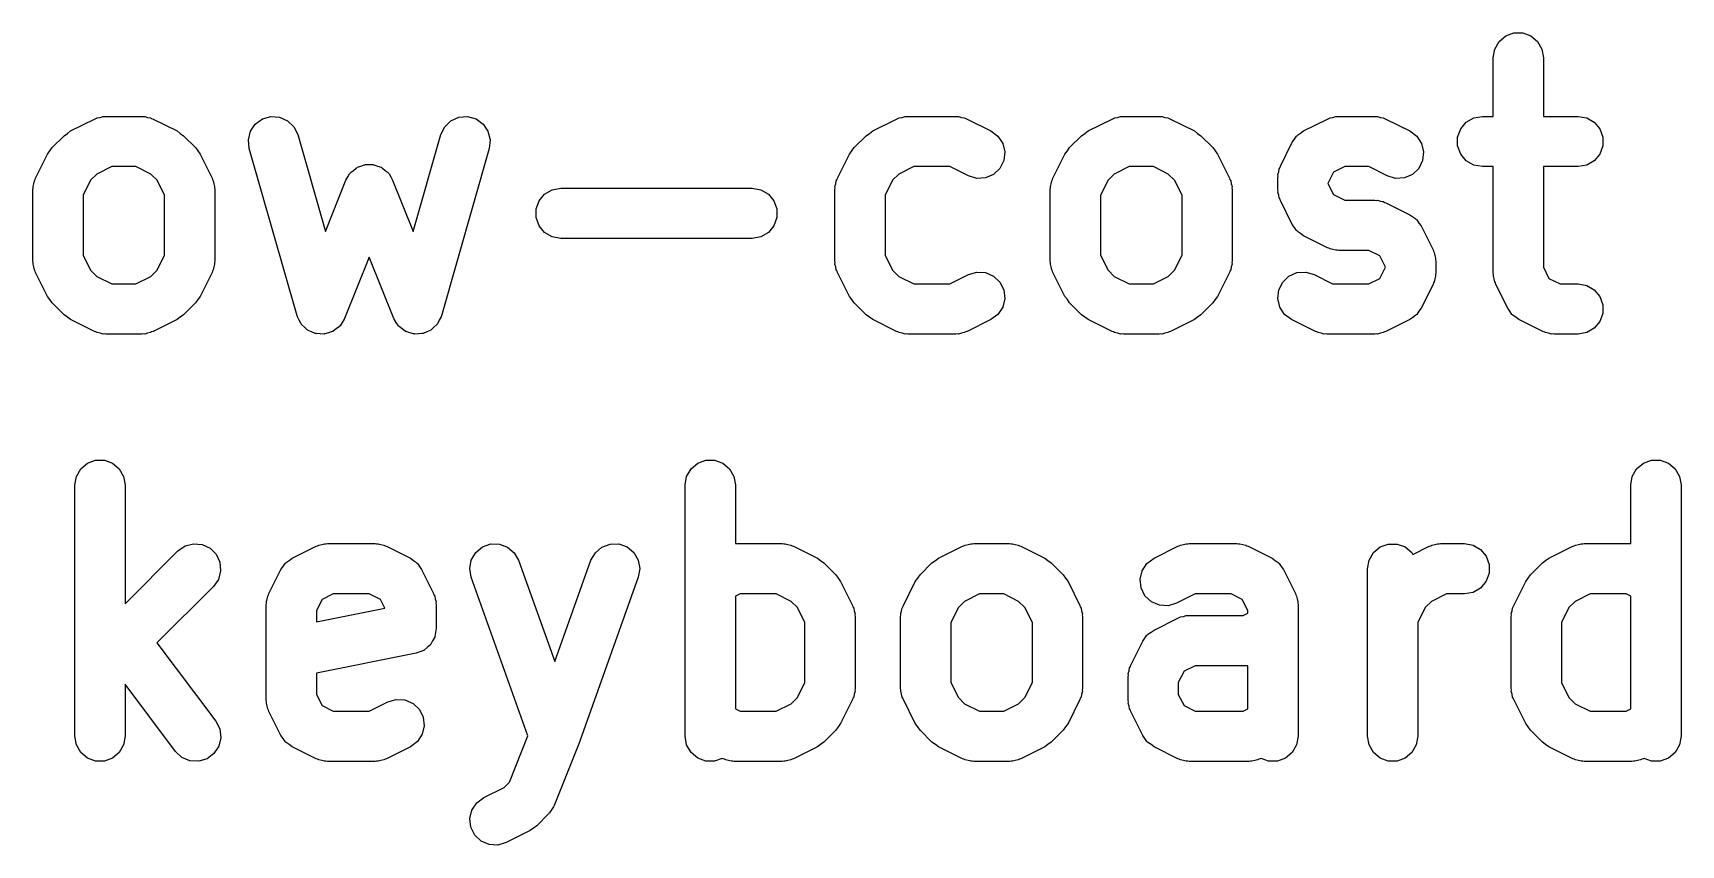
# Model space of a CAD drawing. Extents: x 35 to 250, y -99 to -35.
# Drawn here: x 194.82 to 204.65, y -69.66 to -64.81 of the extents above; entities that cross this region are included whole.
import ezdxf

# ---------------------------------------------------------------- set-up
doc = ezdxf.new("R2010")
doc.units = 0
doc.header["$MEASUREMENT"] = 0
doc.layers.add('BLACK', color=7, linetype='CONTINUOUS')

msp = doc.modelspace()

# ---------------------------------------------------------------- linework, layer by layer
at = {"layer": 'Black'}
for p, q in [((203.608, -64.8297), (203.657, -64.8118)), ((203.657, -64.8118), (203.709, -64.8118)), ((203.709, -64.8118), (203.758, -64.8297)), ((203.533, -64.9596), (203.542, -64.9083)), ((203.542, -64.9083), (203.568, -64.8632)), ((203.568, -64.8632), (203.608, -64.8297)), ((203.758, -64.8297), (203.798, -64.8632)), ((203.798, -64.8632), (203.824, -64.9083)), ((203.824, -64.9083), (203.833, -64.9596)), ((203.533, -65.3096), (203.533, -64.9596)), ((203.833, -64.9596), (203.833, -65.3096)), ((195.025, -65.4111), (195.044, -65.3968)), ((195.044, -65.3968), (195.187, -65.3254)), ((195.187, -65.3254), (195.195, -65.3229)), ((195.195, -65.3229), (195.203, -65.3186)), ((195.203, -65.3186), (195.22, -65.3156)), ((195.22, -65.3156), (195.237, -65.3106)), ((195.237, -65.3106), (195.246, -65.3111)), ((195.246, -65.3111), (195.254, -65.3096)), ((195.254, -65.3096), (195.469, -65.3096)), ((195.469, -65.3096), (195.477, -65.3111)), ((195.477, -65.3111), (195.486, -65.3106)), ((195.486, -65.3106), (195.503, -65.3156)), ((195.503, -65.3156), (195.52, -65.3186)), ((195.52, -65.3186), (195.527, -65.3229)), ((195.527, -65.3229), (195.536, -65.3254)), ((195.536, -65.3254), (195.679, -65.3968)), ((195.679, -65.3968), (195.698, -65.4111)), ((196.105, -65.449), (196.117, -65.3984)), ((196.117, -65.3984), (196.146, -65.3553)), ((196.146, -65.3553), (196.189, -65.3247)), ((196.189, -65.3247), (196.239, -65.3104)), ((196.239, -65.3104), (196.291, -65.3141)), ((196.291, -65.3141), (196.338, -65.3353)), ((196.338, -65.3353), (196.376, -65.3715)), ((196.376, -65.3715), (196.399, -65.4184)), ((197.253, -65.4184), (197.276, -65.3715)), ((197.276, -65.3715), (197.313, -65.3353)), ((197.313, -65.3353), (197.361, -65.3141)), ((197.361, -65.3141), (197.413, -65.3104)), ((197.413, -65.3104), (197.463, -65.3247)), ((197.463, -65.3247), (197.505, -65.3553)), ((197.505, -65.3553), (197.534, -65.3984)), ((197.534, -65.3984), (197.547, -65.449)), ((199.811, -65.4111), (199.83, -65.3968)), ((199.83, -65.3968), (199.973, -65.3254)), ((199.973, -65.3254), (199.981, -65.3229)), ((199.981, -65.3229), (199.989, -65.3186)), ((199.989, -65.3186), (200.006, -65.3156)), ((200.006, -65.3156), (200.023, -65.3106)), ((200.023, -65.3106), (200.031, -65.3111)), ((200.031, -65.3111), (200.04, -65.3096)), ((200.04, -65.3096), (200.326, -65.3096)), ((200.326, -65.3096), (200.334, -65.3111)), ((200.334, -65.3111), (200.343, -65.3106)), ((200.343, -65.3106), (200.36, -65.3156)), ((200.36, -65.3156), (200.377, -65.3186)), ((200.377, -65.3186), (200.385, -65.3229)), ((200.385, -65.3229), (200.393, -65.3254)), ((200.393, -65.3254), (200.536, -65.3968)), ((200.536, -65.3968), (200.577, -65.4279)), ((201.096, -65.4111), (201.116, -65.3968)), ((201.116, -65.3968), (201.259, -65.3254)), ((201.259, -65.3254), (201.267, -65.3229)), ((201.267, -65.3229), (201.274, -65.3186)), ((201.274, -65.3186), (201.292, -65.3156)), ((201.292, -65.3156), (201.309, -65.3106)), ((201.309, -65.3106), (201.317, -65.3111)), ((201.317, -65.3111), (201.326, -65.3096)), ((201.326, -65.3096), (201.54, -65.3096)), ((201.54, -65.3096), (201.549, -65.3111)), ((201.549, -65.3111), (201.557, -65.3106)), ((201.557, -65.3106), (201.574, -65.3156)), ((201.574, -65.3156), (201.591, -65.3186)), ((201.591, -65.3186), (201.599, -65.3229)), ((201.599, -65.3229), (201.607, -65.3254)), ((201.607, -65.3254), (201.75, -65.3968)), ((201.75, -65.3968), (201.769, -65.4111)), ((202.384, -65.41), (202.401, -65.3968)), ((202.401, -65.3968), (202.544, -65.3254)), ((202.544, -65.3254), (202.553, -65.3229)), ((202.553, -65.3229), (202.56, -65.3186)), ((202.56, -65.3186), (202.577, -65.3156)), ((202.577, -65.3156), (202.594, -65.3106)), ((202.594, -65.3106), (202.603, -65.3111)), ((202.603, -65.3111), (202.611, -65.3096)), ((202.611, -65.3096), (202.826, -65.3096)), ((202.826, -65.3096), (202.834, -65.3111)), ((202.834, -65.3111), (202.843, -65.3106)), ((202.843, -65.3106), (202.86, -65.3156)), ((202.86, -65.3156), (202.877, -65.3186)), ((202.877, -65.3186), (202.885, -65.3229)), ((202.885, -65.3229), (202.893, -65.3254)), ((202.893, -65.3254), (203.036, -65.3968)), ((203.036, -65.3968), (203.077, -65.4279)), ((203.321, -65.4335), (203.339, -65.3846)), ((203.339, -65.3846), (203.372, -65.3447)), ((203.372, -65.3447), (203.417, -65.3186)), ((203.417, -65.3186), (203.469, -65.3096)), ((203.469, -65.3096), (203.533, -65.3096)), ((203.833, -65.3096), (204.04, -65.3096)), ((204.04, -65.3096), (204.091, -65.3186)), ((204.091, -65.3186), (204.136, -65.3447)), ((204.136, -65.3447), (204.17, -65.3846)), ((204.17, -65.3846), (204.188, -65.4335)), ((194.92, -65.5161), (194.934, -65.4964)), ((194.934, -65.4964), (195.005, -65.4249)), ((195.005, -65.4249), (195.025, -65.4111)), ((195.698, -65.4111), (195.717, -65.4249)), ((195.717, -65.4249), (195.789, -65.4964)), ((195.789, -65.4964), (195.803, -65.516)), ((196.11, -65.5008), (196.105, -65.449)), ((196.396, -66.5008), (196.11, -65.5008)), ((196.399, -65.4184), (196.564, -65.9965)), ((197.088, -65.9965), (197.253, -65.4184)), ((197.541, -65.5008), (197.256, -66.5008)), ((197.547, -65.449), (197.541, -65.5008)), ((199.706, -65.5161), (199.72, -65.4964)), ((199.72, -65.4964), (199.791, -65.4249)), ((199.791, -65.4249), (199.811, -65.4111)), ((200.577, -65.4279), (200.606, -65.4713)), ((200.606, -65.4713), (200.618, -65.522)), ((200.992, -65.5161), (201.005, -65.4964)), ((201.005, -65.4964), (201.077, -65.4249)), ((201.077, -65.4249), (201.096, -65.4111)), ((201.769, -65.4111), (201.789, -65.4249)), ((201.789, -65.4249), (201.86, -65.4964)), ((201.86, -65.4964), (201.874, -65.516)), ((202.263, -65.6068), (202.334, -65.4639)), ((202.334, -65.4639), (202.348, -65.4462)), ((202.348, -65.4462), (202.36, -65.4279)), ((202.36, -65.4279), (202.363, -65.4254)), ((202.363, -65.4254), (202.365, -65.4221)), ((202.365, -65.4221), (202.384, -65.41)), ((203.077, -65.4279), (203.106, -65.4713)), ((203.106, -65.4713), (203.118, -65.522)), ((203.321, -65.4856), (203.321, -65.4335)), ((203.339, -65.5346), (203.321, -65.4856)), ((204.188, -65.4856), (204.17, -65.5346)), ((204.188, -65.4335), (204.188, -65.4856)), ((194.834, -65.6782), (194.906, -65.5353)), ((194.906, -65.5353), (194.92, -65.5161)), ((195.803, -65.516), (195.817, -65.5353)), ((195.817, -65.5353), (195.888, -65.6782)), ((196.775, -65.6064), (196.795, -65.5985)), ((196.795, -65.5985), (196.8, -65.5983)), ((196.8, -65.5983), (196.804, -65.5968)), ((196.804, -65.5968), (196.826, -65.5975)), ((196.826, -65.5975), (196.847, -65.5968)), ((196.847, -65.5968), (196.852, -65.5983)), ((196.852, -65.5983), (196.856, -65.5985)), ((196.856, -65.5985), (196.876, -65.6064)), ((199.62, -65.6782), (199.692, -65.5353)), ((199.692, -65.5353), (199.706, -65.5161)), ((200.612, -65.5738), (200.589, -65.6204)), ((200.618, -65.522), (200.612, -65.5738)), ((200.906, -65.6782), (200.977, -65.5353)), ((200.977, -65.5353), (200.992, -65.5161)), ((201.874, -65.516), (201.888, -65.5353)), ((201.888, -65.5353), (201.96, -65.6782)), ((203.112, -65.5738), (203.089, -65.6204)), ((203.118, -65.522), (203.112, -65.5738)), ((203.372, -65.5745), (203.339, -65.5346)), ((203.417, -65.6005), (203.372, -65.5745)), ((204.136, -65.5745), (204.091, -65.6005)), ((204.17, -65.5346), (204.136, -65.5745)), ((194.825, -65.7113), (194.828, -65.694)), ((194.828, -65.694), (194.832, -65.6865)), ((194.832, -65.6865), (194.834, -65.6782)), ((195.163, -65.6913), (195.119, -65.7807)), ((195.2, -65.6543), (195.163, -65.6913)), ((195.29, -65.6096), (195.2, -65.6543)), ((195.433, -65.6096), (195.29, -65.6096)), ((195.523, -65.6543), (195.433, -65.6096)), ((195.56, -65.6913), (195.523, -65.6543)), ((195.604, -65.7807), (195.56, -65.6913)), ((195.888, -65.6782), (195.891, -65.6865)), ((195.891, -65.6865), (195.895, -65.694)), ((195.895, -65.694), (195.898, -65.7113)), ((196.564, -65.9965), (196.686, -65.6896)), ((196.686, -65.6896), (196.698, -65.6714)), ((196.698, -65.6714), (196.708, -65.6525)), ((196.708, -65.6525), (196.711, -65.6494)), ((196.711, -65.6494), (196.714, -65.6453)), ((196.714, -65.6453), (196.731, -65.6321)), ((196.731, -65.6321), (196.747, -65.6178)), ((196.747, -65.6178), (196.751, -65.616)), ((196.751, -65.616), (196.755, -65.6131)), ((196.755, -65.6131), (196.775, -65.6064)), ((196.876, -65.6064), (196.897, -65.6131)), ((196.897, -65.6131), (196.9, -65.616)), ((196.9, -65.616), (196.905, -65.6178)), ((196.905, -65.6178), (196.921, -65.6321)), ((196.921, -65.6321), (196.938, -65.6453)), ((196.938, -65.6453), (196.94, -65.6494)), ((196.94, -65.6494), (196.944, -65.6525)), ((196.944, -65.6525), (196.954, -65.6714)), ((196.954, -65.6714), (196.965, -65.6896)), ((196.965, -65.6896), (197.088, -65.9965)), ((199.61, -65.7113), (199.613, -65.694)), ((199.613, -65.694), (199.618, -65.6865)), ((199.618, -65.6865), (199.62, -65.6782)), ((199.949, -65.6913), (199.904, -65.7807)), ((199.986, -65.6543), (199.949, -65.6913)), ((200.075, -65.6096), (199.986, -65.6543)), ((200.29, -65.6096), (200.075, -65.6096)), ((200.401, -65.6652), (200.29, -65.6096)), ((200.451, -65.68), (200.401, -65.6652)), ((200.503, -65.6769), (200.451, -65.68)), ((200.551, -65.6562), (200.503, -65.6769)), ((200.589, -65.6204), (200.551, -65.6562)), ((200.896, -65.7113), (200.899, -65.694)), ((200.899, -65.694), (200.903, -65.6865)), ((200.903, -65.6865), (200.906, -65.6782)), ((201.235, -65.6913), (201.19, -65.7807)), ((201.272, -65.6543), (201.235, -65.6913)), ((201.361, -65.6096), (201.272, -65.6543)), ((201.505, -65.6096), (201.361, -65.6096)), ((201.594, -65.6543), (201.505, -65.6096)), ((201.631, -65.6913), (201.594, -65.6543)), ((201.676, -65.7807), (201.631, -65.6913)), ((201.96, -65.6782), (201.962, -65.6865)), ((201.962, -65.6865), (201.967, -65.694)), ((201.967, -65.694), (201.97, -65.7113)), ((202.247, -65.6739), (202.249, -65.6653)), ((202.247, -65.7453), (202.247, -65.6739)), ((202.248, -65.6567), (202.253, -65.6399)), ((202.249, -65.6653), (202.248, -65.6567)), ((202.253, -65.6399), (202.256, -65.6226)), ((202.256, -65.6226), (202.261, -65.6151)), ((202.261, -65.6151), (202.263, -65.6068)), ((202.58, -65.6428), (202.547, -65.7093)), ((202.647, -65.6096), (202.58, -65.6428)), ((202.79, -65.6096), (202.647, -65.6096)), ((202.901, -65.6652), (202.79, -65.6096)), ((202.951, -65.68), (202.901, -65.6652)), ((203.003, -65.6769), (202.951, -65.68)), ((203.051, -65.6562), (203.003, -65.6769)), ((203.089, -65.6204), (203.051, -65.6562)), ((203.469, -65.6096), (203.417, -65.6005)), ((203.533, -65.6096), (203.469, -65.6096)), ((203.533, -66.2453), (203.533, -65.6096)), ((204.04, -65.6096), (203.833, -65.6096)), ((203.833, -65.6096), (203.833, -66.2099)), ((204.091, -65.6005), (204.04, -65.6096)), ((194.819, -65.7453), (194.82, -65.7368)), ((194.819, -66.1739), (194.819, -65.7453)), ((194.82, -65.7281), (194.825, -65.7113)), ((194.82, -65.7368), (194.82, -65.7281)), ((195.119, -65.7807), (195.119, -66.1384)), ((195.604, -66.1384), (195.604, -65.7807)), ((195.898, -65.7113), (195.903, -65.7281)), ((195.903, -65.7281), (195.903, -65.7368)), ((195.903, -65.7368), (195.904, -65.7453)), ((195.904, -65.7453), (195.904, -66.1739)), ((197.839, -65.8131), (197.872, -65.7732)), ((197.872, -65.7732), (197.917, -65.7472)), ((197.917, -65.7472), (197.969, -65.7381)), ((197.969, -65.7381), (199.111, -65.7381)), ((199.111, -65.7381), (199.163, -65.7472)), ((199.163, -65.7472), (199.208, -65.7732)), ((199.208, -65.7732), (199.241, -65.8131)), ((199.604, -65.7453), (199.606, -65.7368)), ((199.604, -66.1739), (199.604, -65.7453)), ((199.605, -65.7281), (199.61, -65.7113)), ((199.606, -65.7368), (199.605, -65.7281)), ((199.904, -65.7807), (199.904, -66.1384)), ((200.89, -65.7453), (200.892, -65.7368)), ((200.89, -66.1739), (200.89, -65.7453)), ((200.891, -65.7281), (200.896, -65.7113)), ((200.892, -65.7368), (200.891, -65.7281)), ((201.19, -65.7807), (201.19, -66.1384)), ((201.676, -66.1384), (201.676, -65.7807)), ((201.97, -65.7113), (201.975, -65.7281)), ((201.975, -65.7281), (201.974, -65.7368)), ((201.974, -65.7368), (201.976, -65.7453)), ((201.976, -65.7453), (201.976, -66.1739)), ((202.249, -65.7538), (202.247, -65.7453)), ((202.248, -65.7624), (202.249, -65.7538)), ((202.253, -65.7793), (202.248, -65.7624)), ((202.256, -65.7966), (202.253, -65.7793)), ((202.547, -65.7093), (202.547, -65.7099)), ((202.547, -65.7099), (202.58, -65.7763)), ((202.58, -65.7763), (202.647, -65.8096)), ((197.821, -65.8621), (197.839, -65.8131)), ((197.821, -65.9142), (197.821, -65.8621)), ((199.241, -65.8131), (199.259, -65.8621)), ((199.259, -65.8621), (199.259, -65.9142)), ((202.261, -65.8041), (202.256, -65.7966)), ((202.263, -65.8124), (202.261, -65.8041)), ((202.334, -65.9552), (202.263, -65.8124)), ((202.647, -65.8096), (202.826, -65.8096)), ((202.826, -65.8096), (202.834, -65.8111)), ((202.834, -65.8111), (202.843, -65.8106)), ((202.843, -65.8106), (202.86, -65.8156)), ((202.86, -65.8156), (202.877, -65.8186)), ((202.877, -65.8186), (202.885, -65.8229)), ((202.885, -65.8229), (202.893, -65.8254)), ((202.893, -65.8254), (203.036, -65.8968)), ((197.839, -65.9631), (197.821, -65.9142)), ((197.872, -66.0031), (197.839, -65.9631)), ((199.241, -65.9631), (199.208, -66.0031)), ((199.259, -65.9142), (199.241, -65.9631)), ((202.348, -65.9729), (202.334, -65.9552)), ((202.36, -65.9913), (202.348, -65.9729)), ((202.363, -65.9937), (202.36, -65.9913)), ((203.036, -65.8968), (203.053, -65.9099)), ((203.053, -65.9099), (203.072, -65.9221)), ((203.072, -65.9221), (203.074, -65.9254)), ((203.074, -65.9254), (203.077, -65.9279)), ((203.077, -65.9279), (203.09, -65.9462)), ((203.09, -65.9462), (203.103, -65.9639)), ((203.103, -65.9639), (203.174, -66.1068)), ((197.917, -66.0291), (197.872, -66.0031)), ((197.969, -66.0381), (197.917, -66.0291)), ((199.111, -66.0381), (197.969, -66.0381)), ((199.163, -66.0291), (199.111, -66.0381)), ((199.208, -66.0031), (199.163, -66.0291)), ((202.365, -65.9971), (202.363, -65.9937)), ((202.384, -66.0092), (202.365, -65.9971)), ((202.401, -66.0223), (202.384, -66.0092)), ((202.544, -66.0937), (202.401, -66.0223)), ((194.82, -66.1824), (194.819, -66.1739)), ((194.82, -66.191), (194.82, -66.1824)), ((195.119, -66.1384), (195.163, -66.2279)), ((195.56, -66.2279), (195.604, -66.1384)), ((195.904, -66.1739), (195.903, -66.1824)), ((195.903, -66.1824), (195.903, -66.191)), ((196.826, -66.1492), (196.679, -66.5153)), ((196.972, -66.5153), (196.826, -66.1492)), ((199.606, -66.1824), (199.604, -66.1739)), ((199.605, -66.191), (199.606, -66.1824)), ((199.904, -66.1384), (199.949, -66.2279)), ((200.892, -66.1824), (200.89, -66.1739)), ((200.891, -66.191), (200.892, -66.1824)), ((201.19, -66.1384), (201.235, -66.2279)), ((201.631, -66.2279), (201.676, -66.1384)), ((201.976, -66.1739), (201.974, -66.1824)), ((201.974, -66.1824), (201.975, -66.191)), ((202.553, -66.0962), (202.544, -66.0937)), ((202.56, -66.1005), (202.553, -66.0962)), ((202.577, -66.1036), (202.56, -66.1005)), ((202.594, -66.1086), (202.577, -66.1036)), ((202.603, -66.1081), (202.594, -66.1086)), ((202.611, -66.1096), (202.603, -66.1081)), ((202.79, -66.1096), (202.611, -66.1096)), ((202.857, -66.1428), (202.79, -66.1096)), ((202.89, -66.2093), (202.857, -66.1428)), ((203.174, -66.1068), (203.177, -66.1151)), ((203.177, -66.1151), (203.181, -66.1226)), ((203.181, -66.1226), (203.184, -66.1399)), ((203.184, -66.1399), (203.189, -66.1567)), ((203.189, -66.1567), (203.188, -66.1653)), ((203.188, -66.1653), (203.19, -66.1739)), ((203.19, -66.1739), (203.19, -66.2453)), ((194.825, -66.2078), (194.82, -66.191)), ((194.828, -66.2252), (194.825, -66.2078)), ((194.832, -66.2327), (194.828, -66.2252)), ((194.834, -66.2409), (194.832, -66.2327)), ((194.906, -66.3838), (194.834, -66.2409)), ((195.163, -66.2279), (195.2, -66.2649)), ((195.2, -66.2649), (195.29, -66.3096)), ((195.433, -66.3096), (195.523, -66.2649)), ((195.523, -66.2649), (195.56, -66.2279)), ((195.888, -66.2409), (195.817, -66.3838)), ((195.891, -66.2326), (195.888, -66.2409)), ((195.895, -66.2252), (195.891, -66.2326)), ((195.898, -66.2078), (195.895, -66.2252)), ((195.903, -66.191), (195.898, -66.2078)), ((199.61, -66.2078), (199.605, -66.191)), ((199.613, -66.2252), (199.61, -66.2078)), ((199.618, -66.2327), (199.613, -66.2252)), ((199.62, -66.2409), (199.618, -66.2327)), ((199.692, -66.3838), (199.62, -66.2409)), ((199.949, -66.2279), (199.986, -66.2649)), ((199.986, -66.2649), (200.075, -66.3096)), ((200.29, -66.3096), (200.401, -66.254)), ((200.401, -66.254), (200.451, -66.2391)), ((200.451, -66.2391), (200.503, -66.2422)), ((200.503, -66.2422), (200.551, -66.263)), ((200.551, -66.263), (200.589, -66.2988)), ((200.896, -66.2078), (200.891, -66.191)), ((200.899, -66.2252), (200.896, -66.2078)), ((200.903, -66.2327), (200.899, -66.2252)), ((200.906, -66.2409), (200.903, -66.2327)), ((200.977, -66.3838), (200.906, -66.2409)), ((201.235, -66.2279), (201.272, -66.2649)), ((201.272, -66.2649), (201.361, -66.3096)), ((201.505, -66.3096), (201.594, -66.2649)), ((201.594, -66.2649), (201.631, -66.2279)), ((201.96, -66.2409), (201.888, -66.3838)), ((201.962, -66.2326), (201.96, -66.2409)), ((201.967, -66.2252), (201.962, -66.2326)), ((201.97, -66.2078), (201.967, -66.2252)), ((201.975, -66.191), (201.97, -66.2078)), ((202.277, -66.2988), (202.314, -66.263)), ((202.314, -66.263), (202.362, -66.2422)), ((202.362, -66.2422), (202.414, -66.2391)), ((202.414, -66.2391), (202.464, -66.254)), ((202.464, -66.254), (202.575, -66.3096)), ((202.79, -66.3096), (202.857, -66.2763)), ((202.857, -66.2763), (202.89, -66.2099)), ((202.89, -66.2099), (202.89, -66.2093)), ((203.184, -66.2793), (203.181, -66.2966)), ((203.189, -66.2624), (203.184, -66.2793)), ((203.19, -66.2453), (203.188, -66.2538)), ((203.188, -66.2538), (203.189, -66.2624)), ((203.534, -66.2538), (203.533, -66.2453)), ((203.534, -66.2624), (203.534, -66.2538)), ((203.539, -66.2793), (203.534, -66.2624)), ((203.542, -66.2966), (203.539, -66.2793)), ((203.833, -66.2099), (203.866, -66.2763)), ((203.866, -66.2763), (203.933, -66.3096)), ((194.92, -66.4031), (194.906, -66.3838)), ((195.29, -66.3096), (195.433, -66.3096)), ((195.817, -66.3838), (195.803, -66.4031)), ((199.706, -66.4031), (199.692, -66.3838)), ((200.075, -66.3096), (200.29, -66.3096)), ((200.589, -66.2988), (200.612, -66.3454)), ((200.612, -66.3454), (200.618, -66.3971)), ((200.992, -66.4031), (200.977, -66.3838)), ((201.361, -66.3096), (201.505, -66.3096)), ((201.888, -66.3838), (201.874, -66.4031)), ((202.247, -66.3971), (202.253, -66.3454)), ((202.253, -66.3454), (202.277, -66.2988)), ((202.575, -66.3096), (202.79, -66.3096)), ((203.174, -66.3124), (203.103, -66.4552)), ((203.177, -66.3041), (203.174, -66.3124)), ((203.181, -66.2966), (203.177, -66.3041)), ((203.546, -66.3041), (203.542, -66.2966)), ((203.549, -66.3124), (203.546, -66.3041)), ((203.62, -66.4552), (203.549, -66.3124)), ((203.933, -66.3096), (204.04, -66.3096)), ((204.04, -66.3096), (204.091, -66.3186)), ((204.091, -66.3186), (204.136, -66.3447)), ((204.136, -66.3447), (204.17, -66.3846)), ((204.17, -66.3846), (204.188, -66.4335)), ((194.934, -66.4228), (194.92, -66.4031)), ((195.005, -66.4942), (194.934, -66.4228)), ((195.789, -66.4228), (195.717, -66.4942)), ((195.803, -66.4031), (195.789, -66.4228)), ((199.72, -66.4228), (199.706, -66.4031)), ((199.791, -66.4942), (199.72, -66.4228)), ((200.606, -66.4478), (200.577, -66.4913)), ((200.618, -66.3971), (200.606, -66.4478)), ((201.005, -66.4228), (200.992, -66.4031)), ((201.077, -66.4942), (201.005, -66.4228)), ((201.86, -66.4228), (201.789, -66.4942)), ((201.874, -66.4031), (201.86, -66.4228)), ((202.26, -66.4478), (202.247, -66.3971)), ((202.288, -66.4913), (202.26, -66.4478)), ((203.09, -66.4729), (203.077, -66.4913)), ((203.103, -66.4552), (203.09, -66.4729)), ((203.633, -66.4729), (203.62, -66.4552)), ((203.645, -66.4913), (203.633, -66.4729)), ((204.188, -66.4335), (204.188, -66.4856)), ((195.025, -66.508), (195.005, -66.4942)), ((195.044, -66.5223), (195.025, -66.508)), ((195.187, -66.5937), (195.044, -66.5223)), ((195.679, -66.5223), (195.536, -66.5937)), ((195.698, -66.508), (195.679, -66.5223)), ((195.717, -66.4942), (195.698, -66.508)), ((196.397, -66.5035), (196.396, -66.5008)), ((196.398, -66.5064), (196.397, -66.5035)), ((196.408, -66.5268), (196.398, -66.5064)), ((196.419, -66.5476), (196.408, -66.5268)), ((196.421, -66.5497), (196.419, -66.5476)), ((196.422, -66.5523), (196.421, -66.5497)), ((196.439, -66.5678), (196.422, -66.5523)), ((196.456, -66.5838), (196.439, -66.5678)), ((196.629, -66.5775), (196.611, -66.5918)), ((196.648, -66.5639), (196.629, -66.5775)), ((196.649, -66.5614), (196.648, -66.5639)), ((196.652, -66.5596), (196.649, -66.5614)), ((196.664, -66.5399), (196.652, -66.5596)), ((196.677, -66.5207), (196.664, -66.5399)), ((196.678, -66.5178), (196.677, -66.5207)), ((196.679, -66.5153), (196.678, -66.5178)), ((196.974, -66.5178), (196.972, -66.5153)), ((196.974, -66.5207), (196.974, -66.5178)), ((196.987, -66.5399), (196.974, -66.5207)), ((197, -66.5596), (196.987, -66.5399)), ((197.002, -66.5614), (197, -66.5596)), ((197.004, -66.5639), (197.002, -66.5614)), ((197.022, -66.5775), (197.004, -66.5639)), ((197.041, -66.5918), (197.022, -66.5775)), ((197.212, -66.5678), (197.195, -66.5838)), ((197.229, -66.5523), (197.212, -66.5678)), ((197.231, -66.5497), (197.229, -66.5523)), ((197.233, -66.5476), (197.231, -66.5497)), ((197.243, -66.5268), (197.233, -66.5476)), ((197.254, -66.5064), (197.243, -66.5268)), ((197.256, -66.5008), (197.254, -66.5035)), ((197.254, -66.5035), (197.254, -66.5064)), ((199.811, -66.508), (199.791, -66.4942)), ((199.83, -66.5223), (199.811, -66.508)), ((199.973, -66.5937), (199.83, -66.5223)), ((200.536, -66.5223), (200.393, -66.5937)), ((200.577, -66.4913), (200.536, -66.5223)), ((201.096, -66.508), (201.077, -66.4942)), ((201.116, -66.5223), (201.096, -66.508)), ((201.259, -66.5937), (201.116, -66.5223)), ((201.75, -66.5223), (201.607, -66.5937)), ((201.769, -66.508), (201.75, -66.5223)), ((201.789, -66.4942), (201.769, -66.508)), ((202.33, -66.5223), (202.288, -66.4913)), ((202.473, -66.5937), (202.33, -66.5223)), ((203.036, -66.5223), (202.893, -66.5937)), ((203.053, -66.5092), (203.036, -66.5223)), ((203.072, -66.4971), (203.053, -66.5092)), ((203.074, -66.4937), (203.072, -66.4971)), ((203.077, -66.4913), (203.074, -66.4937)), ((203.649, -66.4937), (203.645, -66.4913)), ((203.651, -66.4971), (203.649, -66.4937)), ((203.67, -66.5092), (203.651, -66.4971)), ((203.687, -66.5223), (203.67, -66.5092)), ((203.83, -66.5937), (203.687, -66.5223)), ((204.136, -66.5745), (204.091, -66.6005)), ((204.17, -66.5346), (204.136, -66.5745)), ((204.188, -66.4856), (204.17, -66.5346)), ((195.195, -66.5962), (195.187, -66.5937)), ((195.203, -66.6005), (195.195, -66.5962)), ((195.22, -66.6036), (195.203, -66.6005)), ((195.237, -66.6086), (195.22, -66.6036)), ((195.246, -66.6081), (195.237, -66.6086)), ((195.254, -66.6096), (195.246, -66.6081)), ((195.469, -66.6096), (195.254, -66.6096)), ((195.477, -66.6081), (195.469, -66.6096)), ((195.486, -66.6086), (195.477, -66.6081)), ((195.503, -66.6036), (195.486, -66.6086)), ((195.52, -66.6005), (195.503, -66.6036)), ((195.527, -66.5962), (195.52, -66.6005)), ((195.536, -66.5937), (195.527, -66.5962)), ((196.459, -66.5851), (196.456, -66.5838)), ((196.461, -66.5871), (196.459, -66.5851)), ((196.482, -66.5956), (196.461, -66.5871)), ((196.504, -66.6051), (196.482, -66.5956)), ((196.507, -66.6053), (196.504, -66.6051)), ((196.509, -66.6064), (196.507, -66.6053)), ((196.532, -66.6071), (196.509, -66.6064)), ((196.556, -66.6088), (196.532, -66.6071)), ((196.558, -66.6079), (196.556, -66.6088)), ((196.561, -66.608), (196.558, -66.6079)), ((196.583, -66.6008), (196.561, -66.608)), ((196.606, -66.5945), (196.583, -66.6008)), ((196.608, -66.5927), (196.606, -66.5945)), ((196.611, -66.5918), (196.608, -66.5927)), ((197.043, -66.5927), (197.041, -66.5918)), ((197.046, -66.5945), (197.043, -66.5927)), ((197.068, -66.6008), (197.046, -66.5945)), ((197.09, -66.608), (197.068, -66.6008)), ((197.093, -66.6079), (197.09, -66.608)), ((197.096, -66.6088), (197.093, -66.6079)), ((197.119, -66.6071), (197.096, -66.6088)), ((197.142, -66.6064), (197.119, -66.6071)), ((197.145, -66.6053), (197.142, -66.6064)), ((197.148, -66.6051), (197.145, -66.6053)), ((197.169, -66.5956), (197.148, -66.6051)), ((197.19, -66.5871), (197.169, -66.5956)), ((197.193, -66.5851), (197.19, -66.5871)), ((197.195, -66.5838), (197.193, -66.5851)), ((199.981, -66.5962), (199.973, -66.5937)), ((199.989, -66.6005), (199.981, -66.5962)), ((200.006, -66.6036), (199.989, -66.6005)), ((200.023, -66.6086), (200.006, -66.6036)), ((200.031, -66.6081), (200.023, -66.6086)), ((200.04, -66.6096), (200.031, -66.6081)), ((200.326, -66.6096), (200.04, -66.6096)), ((200.334, -66.6081), (200.326, -66.6096)), ((200.343, -66.6086), (200.334, -66.6081)), ((200.36, -66.6036), (200.343, -66.6086)), ((200.377, -66.6005), (200.36, -66.6036)), ((200.385, -66.5962), (200.377, -66.6005)), ((200.393, -66.5937), (200.385, -66.5962)), ((201.267, -66.5962), (201.259, -66.5937)), ((201.274, -66.6005), (201.267, -66.5962)), ((201.292, -66.6036), (201.274, -66.6005)), ((201.309, -66.6086), (201.292, -66.6036)), ((201.317, -66.6081), (201.309, -66.6086)), ((201.326, -66.6096), (201.317, -66.6081)), ((201.54, -66.6096), (201.326, -66.6096)), ((201.549, -66.6081), (201.54, -66.6096)), ((201.557, -66.6086), (201.549, -66.6081)), ((201.574, -66.6036), (201.557, -66.6086)), ((201.591, -66.6005), (201.574, -66.6036)), ((201.599, -66.5962), (201.591, -66.6005)), ((201.607, -66.5937), (201.599, -66.5962)), ((202.481, -66.5962), (202.473, -66.5937)), ((202.489, -66.6005), (202.481, -66.5962)), ((202.506, -66.6036), (202.489, -66.6005)), ((202.523, -66.6086), (202.506, -66.6036)), ((202.531, -66.6081), (202.523, -66.6086)), ((202.54, -66.6096), (202.531, -66.6081)), ((202.826, -66.6096), (202.54, -66.6096)), ((202.834, -66.6081), (202.826, -66.6096)), ((202.843, -66.6086), (202.834, -66.6081)), ((202.86, -66.6036), (202.843, -66.6086)), ((202.877, -66.6005), (202.86, -66.6036)), ((202.885, -66.5962), (202.877, -66.6005)), ((202.893, -66.5937), (202.885, -66.5962)), ((203.838, -66.5962), (203.83, -66.5937)), ((203.846, -66.6005), (203.838, -66.5962)), ((203.863, -66.6036), (203.846, -66.6005)), ((203.88, -66.6086), (203.863, -66.6036)), ((203.889, -66.6081), (203.88, -66.6086)), ((203.897, -66.6096), (203.889, -66.6081)), ((204.04, -66.6096), (203.897, -66.6096)), ((204.091, -66.6005), (204.04, -66.6096)), ((195.144, -67.3797), (195.193, -67.3619)), ((195.193, -67.3619), (195.245, -67.3619)), ((195.245, -67.3619), (195.294, -67.3797)), ((198.786, -67.3797), (198.835, -67.3619)), ((198.835, -67.3619), (198.887, -67.3619)), ((198.887, -67.3619), (198.936, -67.3797)), ((204.429, -67.3797), (204.478, -67.3619)), ((204.478, -67.3619), (204.53, -67.3619)), ((204.53, -67.3619), (204.579, -67.3797)), ((195.069, -67.5096), (195.078, -67.4583)), ((195.078, -67.4583), (195.104, -67.4132)), ((195.104, -67.4132), (195.144, -67.3797)), ((195.294, -67.3797), (195.333, -67.4132)), ((195.333, -67.4132), (195.36, -67.4583)), ((195.36, -67.4583), (195.369, -67.5096)), ((198.711, -67.5096), (198.72, -67.4583)), ((198.72, -67.4583), (198.747, -67.4132)), ((198.747, -67.4132), (198.786, -67.3797)), ((198.936, -67.3797), (198.976, -67.4132)), ((198.976, -67.4132), (199.002, -67.4583)), ((199.002, -67.4583), (199.011, -67.5096)), ((204.354, -67.5096), (204.363, -67.4583)), ((204.363, -67.4583), (204.389, -67.4132)), ((204.389, -67.4132), (204.429, -67.3797)), ((204.579, -67.3797), (204.619, -67.4132)), ((204.619, -67.4132), (204.645, -67.4583)), ((204.645, -67.4583), (204.654, -67.5096)), ((195.069, -69.0096), (195.069, -67.5096)), ((195.369, -67.5096), (195.369, -68.2189)), ((198.711, -69.0096), (198.711, -67.5096)), ((199.011, -67.5096), (199.011, -67.8596)), ((204.354, -67.8596), (204.354, -67.5096)), ((204.654, -67.5096), (204.654, -69.0096)), ((195.727, -67.8736), (195.777, -67.8601)), ((195.777, -67.8601), (195.829, -67.8647)), ((196.542, -67.8656), (196.559, -67.8606)), ((196.559, -67.8606), (196.567, -67.8611)), ((196.567, -67.8611), (196.576, -67.8596)), ((196.576, -67.8596), (196.861, -67.8596)), ((196.861, -67.8596), (196.87, -67.8611)), ((196.87, -67.8611), (196.879, -67.8606)), ((196.879, -67.8606), (196.895, -67.8656)), ((199.011, -67.8596), (199.29, -67.8596)), ((199.29, -67.8596), (199.299, -67.8611)), ((199.299, -67.8611), (199.307, -67.8606)), ((199.307, -67.8606), (199.324, -67.8656)), ((200.399, -67.8656), (200.416, -67.8606)), ((200.416, -67.8606), (200.424, -67.8611)), ((200.424, -67.8611), (200.433, -67.8596)), ((200.433, -67.8596), (200.647, -67.8596)), ((200.647, -67.8596), (200.656, -67.8611)), ((200.656, -67.8611), (200.664, -67.8606)), ((200.664, -67.8606), (200.681, -67.8656)), ((201.685, -67.8656), (201.701, -67.8606)), ((201.701, -67.8606), (201.71, -67.8611)), ((201.71, -67.8611), (201.719, -67.8596)), ((201.719, -67.8596), (202.004, -67.8596)), ((202.004, -67.8596), (202.013, -67.8611)), ((202.013, -67.8611), (202.021, -67.8606)), ((202.021, -67.8606), (202.038, -67.8656)), ((203.185, -67.8656), (203.201, -67.8606)), ((203.201, -67.8606), (203.21, -67.8611)), ((203.21, -67.8611), (203.219, -67.8596)), ((203.219, -67.8596), (203.361, -67.8596)), ((203.361, -67.8596), (203.413, -67.8686)), ((204.042, -67.8656), (204.059, -67.8606)), ((204.059, -67.8606), (204.067, -67.8611)), ((204.067, -67.8611), (204.076, -67.8596)), ((204.076, -67.8596), (204.354, -67.8596)), ((195.369, -68.2189), (195.684, -67.9035)), ((195.684, -67.9035), (195.727, -67.8736)), ((195.829, -67.8647), (195.876, -67.8867)), ((195.876, -67.8867), (195.913, -67.9235)), ((195.913, -67.9235), (195.935, -67.9707)), ((196.348, -67.96), (196.366, -67.9468)), ((196.366, -67.9468), (196.509, -67.8754)), ((196.509, -67.8754), (196.517, -67.8729)), ((196.517, -67.8729), (196.524, -67.8686)), ((196.524, -67.8686), (196.542, -67.8656)), ((196.895, -67.8656), (196.913, -67.8686)), ((196.913, -67.8686), (196.92, -67.8729)), ((196.92, -67.8729), (196.929, -67.8754)), ((196.929, -67.8754), (197.071, -67.9468)), ((197.071, -67.9468), (197.089, -67.9599)), ((197.426, -68.0087), (197.435, -67.9574)), ((197.435, -67.9574), (197.461, -67.9125)), ((197.461, -67.9125), (197.502, -67.8792)), ((197.502, -67.8792), (197.551, -67.8617)), ((197.551, -67.8617), (197.603, -67.862)), ((197.603, -67.862), (197.651, -67.8801)), ((197.651, -67.8801), (197.691, -67.9138)), ((197.691, -67.9138), (197.717, -67.9591)), ((197.717, -67.9591), (197.933, -68.5636)), ((197.933, -68.5636), (198.149, -67.9591)), ((198.149, -67.9591), (198.175, -67.9138)), ((198.175, -67.9138), (198.214, -67.8801)), ((198.214, -67.8801), (198.263, -67.862)), ((198.263, -67.862), (198.315, -67.8617)), ((198.315, -67.8617), (198.364, -67.8792)), ((198.364, -67.8792), (198.404, -67.9125)), ((198.404, -67.9125), (198.431, -67.9574)), ((198.431, -67.9574), (198.44, -68.0087)), ((199.324, -67.8656), (199.341, -67.8686)), ((199.341, -67.8686), (199.349, -67.8729)), ((199.349, -67.8729), (199.357, -67.8754)), ((199.357, -67.8754), (199.5, -67.9468)), ((199.5, -67.9468), (199.519, -67.9611)), ((200.204, -67.9611), (200.223, -67.9468)), ((200.223, -67.9468), (200.366, -67.8754)), ((200.366, -67.8754), (200.374, -67.8729)), ((200.374, -67.8729), (200.382, -67.8686)), ((200.382, -67.8686), (200.399, -67.8656)), ((200.681, -67.8656), (200.698, -67.8686)), ((200.698, -67.8686), (200.706, -67.8729)), ((200.706, -67.8729), (200.714, -67.8754)), ((200.714, -67.8754), (200.857, -67.9468)), ((200.857, -67.9468), (200.876, -67.9611)), ((201.467, -67.9779), (201.509, -67.9468)), ((201.509, -67.9468), (201.651, -67.8754)), ((201.651, -67.8754), (201.66, -67.8729)), ((201.66, -67.8729), (201.667, -67.8686)), ((201.667, -67.8686), (201.685, -67.8656)), ((202.038, -67.8656), (202.056, -67.8686)), ((202.056, -67.8686), (202.063, -67.8729)), ((202.063, -67.8729), (202.071, -67.8754)), ((202.071, -67.8754), (202.214, -67.9468)), ((202.214, -67.9468), (202.232, -67.9599)), ((202.783, -68.0096), (202.792, -67.9583)), ((202.792, -67.9583), (202.818, -67.9132)), ((202.818, -67.9132), (202.858, -67.8797)), ((202.858, -67.8797), (202.907, -67.8619)), ((202.907, -67.8619), (202.959, -67.8619)), ((202.959, -67.8619), (203.008, -67.8797)), ((203.008, -67.8797), (203.048, -67.9132)), ((203.048, -67.9132), (203.054, -67.9241)), ((203.054, -67.9241), (203.151, -67.8754)), ((203.151, -67.8754), (203.16, -67.8729)), ((203.16, -67.8729), (203.167, -67.8686)), ((203.167, -67.8686), (203.185, -67.8656)), ((203.413, -67.8686), (203.458, -67.8947)), ((203.458, -67.8947), (203.491, -67.9346)), ((203.491, -67.9346), (203.509, -67.9835)), ((203.846, -67.9611), (203.866, -67.9468)), ((203.866, -67.9468), (204.009, -67.8754)), ((204.009, -67.8754), (204.017, -67.8729)), ((204.017, -67.8729), (204.024, -67.8686)), ((204.024, -67.8686), (204.042, -67.8656)), ((195.939, -68.0226), (195.926, -68.073)), ((195.935, -67.9707), (195.939, -68.0226)), ((196.227, -68.1568), (196.299, -68.0139)), ((196.299, -68.0139), (196.312, -67.9962)), ((196.312, -67.9962), (196.324, -67.9779)), ((196.324, -67.9779), (196.327, -67.9754)), ((196.327, -67.9754), (196.33, -67.9721)), ((196.33, -67.9721), (196.348, -67.96)), ((197.089, -67.9599), (197.107, -67.9721)), ((197.107, -67.9721), (197.11, -67.9754)), ((197.11, -67.9754), (197.113, -67.9779)), ((197.113, -67.9779), (197.125, -67.9962)), ((197.125, -67.9962), (197.138, -68.0139)), ((197.138, -68.0139), (197.21, -68.1568)), ((197.434, -68.06), (197.426, -68.0087)), ((198.44, -68.0087), (198.431, -68.06)), ((199.519, -67.9611), (199.539, -67.9749)), ((199.539, -67.9749), (199.61, -68.0464)), ((199.61, -68.0464), (199.624, -68.066)), ((200.099, -68.0661), (200.113, -68.0464)), ((200.113, -68.0464), (200.184, -67.9749)), ((200.184, -67.9749), (200.204, -67.9611)), ((200.876, -67.9611), (200.896, -67.9749)), ((200.896, -67.9749), (200.967, -68.0464)), ((200.967, -68.0464), (200.981, -68.066)), ((201.426, -68.072), (201.438, -68.0213)), ((201.438, -68.0213), (201.467, -67.9779)), ((202.232, -67.9599), (202.25, -67.9721)), ((202.25, -67.9721), (202.253, -67.9754)), ((202.253, -67.9754), (202.256, -67.9779)), ((202.256, -67.9779), (202.268, -67.9962)), ((202.268, -67.9962), (202.281, -68.0139)), ((202.281, -68.0139), (202.353, -68.1568)), ((202.783, -69.0096), (202.783, -68.0096)), ((203.509, -68.0356), (203.491, -68.0846)), ((203.509, -67.9835), (203.509, -68.0356)), ((203.742, -68.0661), (203.755, -68.0464)), ((203.755, -68.0464), (203.827, -67.9749)), ((203.827, -67.9749), (203.846, -67.9611)), ((195.896, -68.1156), (195.559, -68.4522)), ((195.926, -68.073), (195.896, -68.1156)), ((197.773, -69.0066), (197.434, -68.06)), ((198.431, -68.06), (198.074, -69.06)), ((199.624, -68.066), (199.638, -68.0853)), ((199.638, -68.0853), (199.71, -68.2282)), ((200.013, -68.2282), (200.084, -68.0853)), ((200.084, -68.0853), (200.099, -68.0661)), ((200.981, -68.066), (200.996, -68.0853)), ((200.996, -68.0853), (201.067, -68.2282)), ((201.432, -68.1238), (201.426, -68.072)), ((201.455, -68.1704), (201.432, -68.1238)), ((203.413, -68.1505), (203.361, -68.1596)), ((203.458, -68.1245), (203.413, -68.1505)), ((203.491, -68.0846), (203.458, -68.1245)), ((203.656, -68.2282), (203.727, -68.0853)), ((203.727, -68.0853), (203.742, -68.0661)), ((196.211, -68.2239), (196.213, -68.2153)), ((196.211, -68.7953), (196.211, -68.2239)), ((196.212, -68.2067), (196.217, -68.1899)), ((196.213, -68.2153), (196.212, -68.2067)), ((196.217, -68.1899), (196.22, -68.1726)), ((196.22, -68.1726), (196.225, -68.1651)), ((196.225, -68.1651), (196.227, -68.1568)), ((196.545, -68.1928), (196.511, -68.2593)), ((196.511, -68.3266), (196.919, -68.2452)), ((196.611, -68.1596), (196.545, -68.1928)), ((196.826, -68.1596), (196.611, -68.1596)), ((196.892, -68.1928), (196.826, -68.1596)), ((196.919, -68.2452), (196.892, -68.1928)), ((197.21, -68.1568), (197.212, -68.1651)), ((197.212, -68.1651), (197.217, -68.1726)), ((197.217, -68.1726), (197.22, -68.1899)), ((197.22, -68.1899), (197.225, -68.2067)), ((197.225, -68.2067), (197.224, -68.2153)), ((197.224, -68.2153), (197.226, -68.2239)), ((197.226, -68.2239), (197.226, -68.3667)), ((199.04, -68.1596), (199.011, -68.1737)), ((199.011, -68.1737), (199.011, -68.8454)), ((199.255, -68.1596), (199.04, -68.1596)), ((199.344, -68.2043), (199.255, -68.1596)), ((199.381, -68.2413), (199.344, -68.2043)), ((199.426, -68.3307), (199.381, -68.2413)), ((199.71, -68.2282), (199.712, -68.2365)), ((199.712, -68.2365), (199.717, -68.244)), ((199.717, -68.244), (199.72, -68.2613)), ((200.003, -68.2613), (200.006, -68.244)), ((200.006, -68.244), (200.011, -68.2365)), ((200.011, -68.2365), (200.013, -68.2282)), ((200.342, -68.2413), (200.297, -68.3307)), ((200.379, -68.2043), (200.342, -68.2413)), ((200.468, -68.1596), (200.379, -68.2043)), ((200.612, -68.1596), (200.468, -68.1596)), ((200.701, -68.2043), (200.612, -68.1596)), ((200.738, -68.2413), (200.701, -68.2043)), ((200.783, -68.3307), (200.738, -68.2413)), ((201.067, -68.2282), (201.069, -68.2365)), ((201.069, -68.2365), (201.074, -68.244)), ((201.074, -68.244), (201.077, -68.2613)), ((201.493, -68.2062), (201.455, -68.1704)), ((201.541, -68.2269), (201.493, -68.2062)), ((201.593, -68.23), (201.541, -68.2269)), ((201.643, -68.2152), (201.593, -68.23)), ((201.754, -68.1596), (201.643, -68.2152)), ((201.969, -68.1596), (201.754, -68.1596)), ((202.035, -68.1928), (201.969, -68.1596)), ((202.069, -68.2593), (202.035, -68.1928)), ((202.353, -68.1568), (202.355, -68.1651)), ((202.355, -68.1651), (202.36, -68.1726)), ((202.36, -68.1726), (202.363, -68.1899)), ((202.363, -68.1899), (202.368, -68.2067)), ((202.368, -68.2067), (202.367, -68.2153)), ((202.367, -68.2153), (202.369, -68.2239)), ((202.369, -68.2239), (202.369, -69.0096)), ((203.128, -68.2413), (203.083, -68.3307)), ((203.165, -68.2043), (203.128, -68.2413)), ((203.254, -68.1596), (203.165, -68.2043)), ((203.361, -68.1596), (203.254, -68.1596)), ((203.646, -68.2613), (203.649, -68.244)), ((203.649, -68.244), (203.653, -68.2365)), ((203.653, -68.2365), (203.656, -68.2282)), ((203.985, -68.2413), (203.94, -68.3307)), ((204.022, -68.2043), (203.985, -68.2413)), ((204.111, -68.1596), (204.022, -68.2043)), ((204.326, -68.1596), (204.111, -68.1596)), ((204.354, -68.1737), (204.326, -68.1596)), ((204.354, -68.8454), (204.354, -68.1737)), ((196.511, -68.2593), (196.511, -68.3266)), ((199.426, -68.6884), (199.426, -68.3307)), ((199.72, -68.2613), (199.725, -68.2781)), ((199.725, -68.2781), (199.724, -68.2868)), ((199.724, -68.2868), (199.726, -68.2953)), ((199.726, -68.2953), (199.726, -68.7239)), ((199.997, -68.2953), (199.999, -68.2868)), ((199.997, -68.7239), (199.997, -68.2953)), ((199.998, -68.2781), (200.003, -68.2613)), ((199.999, -68.2868), (199.998, -68.2781)), ((200.297, -68.3307), (200.297, -68.6884)), ((200.783, -68.6884), (200.783, -68.3307)), ((201.077, -68.2613), (201.082, -68.2781)), ((201.082, -68.2781), (201.081, -68.2868)), ((201.081, -68.2868), (201.083, -68.2953)), ((201.083, -68.2953), (201.083, -68.7239)), ((201.509, -68.3754), (201.651, -68.304)), ((201.651, -68.304), (201.66, -68.3015)), ((201.66, -68.3015), (201.667, -68.2972)), ((201.667, -68.2972), (201.685, -68.2941)), ((201.685, -68.2941), (201.701, -68.2891)), ((201.701, -68.2891), (201.71, -68.2896)), ((201.71, -68.2896), (201.719, -68.2881)), ((201.719, -68.2881), (202.04, -68.2881)), ((202.04, -68.2881), (202.069, -68.274)), ((202.069, -68.274), (202.069, -68.2593)), ((203.083, -68.3307), (203.083, -69.0096)), ((203.64, -68.2953), (203.642, -68.2868)), ((203.64, -68.7239), (203.64, -68.2953)), ((203.641, -68.2781), (203.646, -68.2613)), ((203.642, -68.2868), (203.641, -68.2781)), ((203.94, -68.3307), (203.94, -68.6884)), ((197.204, -68.4391), (197.193, -68.4605)), ((197.217, -68.418), (197.204, -68.4391)), ((197.218, -68.4148), (197.217, -68.4163)), ((197.217, -68.4163), (197.217, -68.418)), ((197.221, -68.3907), (197.218, -68.4148)), ((197.226, -68.3667), (197.221, -68.3907)), ((201.37, -68.5853), (201.442, -68.4425)), ((201.442, -68.4425), (201.455, -68.4248)), ((201.455, -68.4248), (201.467, -68.4064)), ((201.467, -68.4064), (201.47, -68.404)), ((201.47, -68.404), (201.473, -68.4006)), ((201.473, -68.4006), (201.491, -68.3885)), ((201.491, -68.3885), (201.509, -68.3754)), ((195.559, -68.4522), (195.91, -68.9196)), ((197.105, -68.5138), (196.511, -68.6325)), ((197.128, -68.5049), (197.105, -68.5138)), ((197.151, -68.4966), (197.128, -68.5049)), ((197.152, -68.4955), (197.151, -68.4966)), ((197.154, -68.4949), (197.152, -68.4955)), ((197.172, -68.4788), (197.154, -68.4949)), ((197.191, -68.4631), (197.172, -68.4788)), ((197.193, -68.4605), (197.191, -68.4616)), ((197.191, -68.4616), (197.191, -68.4631)), ((196.511, -68.6325), (196.511, -68.7599)), ((201.354, -68.6524), (201.356, -68.6439)), ((201.355, -68.6353), (201.36, -68.6184)), ((201.356, -68.6439), (201.355, -68.6353)), ((201.36, -68.6184), (201.363, -68.6011)), ((201.363, -68.6011), (201.368, -68.5936)), ((201.368, -68.5936), (201.37, -68.5853)), ((201.688, -68.6214), (201.654, -68.6878)), ((201.754, -68.5881), (201.688, -68.6214)), ((202.069, -68.5881), (201.754, -68.5881)), ((202.069, -68.8454), (202.069, -68.5881)), ((195.67, -69.0996), (195.369, -68.6977)), ((195.369, -68.6977), (195.369, -69.0096)), ((199.381, -68.7779), (199.426, -68.6884)), ((199.725, -68.741), (199.72, -68.7578)), ((199.726, -68.7239), (199.724, -68.7324)), ((199.724, -68.7324), (199.725, -68.741)), ((199.999, -68.7324), (199.997, -68.7239)), ((199.998, -68.741), (199.999, -68.7324)), ((200.003, -68.7578), (199.998, -68.741)), ((200.297, -68.6884), (200.342, -68.7779)), ((200.738, -68.7779), (200.783, -68.6884)), ((201.082, -68.741), (201.077, -68.7578)), ((201.083, -68.7239), (201.081, -68.7324)), ((201.081, -68.7324), (201.082, -68.741)), ((201.354, -68.7953), (201.354, -68.6524)), ((201.654, -68.6878), (201.654, -68.7599)), ((203.642, -68.7324), (203.64, -68.7239)), ((203.641, -68.741), (203.642, -68.7324)), ((203.646, -68.7578), (203.641, -68.741)), ((203.94, -68.6884), (203.985, -68.7779)), ((196.213, -68.8038), (196.211, -68.7953)), ((196.212, -68.8124), (196.213, -68.8038)), ((196.217, -68.8293), (196.212, -68.8124)), ((196.22, -68.8466), (196.217, -68.8293)), ((196.511, -68.7599), (196.545, -68.8263)), ((196.545, -68.8263), (196.611, -68.8596)), ((196.826, -68.8596), (196.937, -68.804)), ((196.937, -68.804), (196.987, -68.7891)), ((196.987, -68.7891), (197.039, -68.7922)), ((197.039, -68.7922), (197.087, -68.813)), ((197.087, -68.813), (197.125, -68.8488)), ((199.255, -68.8596), (199.344, -68.8149)), ((199.344, -68.8149), (199.381, -68.7779)), ((199.71, -68.7909), (199.638, -68.9338)), ((199.712, -68.7827), (199.71, -68.7909)), ((199.717, -68.7752), (199.712, -68.7827)), ((199.72, -68.7578), (199.717, -68.7752)), ((200.006, -68.7752), (200.003, -68.7578)), ((200.011, -68.7827), (200.006, -68.7752)), ((200.013, -68.7909), (200.011, -68.7827)), ((200.084, -68.9338), (200.013, -68.7909)), ((200.342, -68.7779), (200.379, -68.8149)), ((200.379, -68.8149), (200.468, -68.8596)), ((200.612, -68.8596), (200.701, -68.8149)), ((200.701, -68.8149), (200.738, -68.7779)), ((201.067, -68.7909), (200.996, -68.9338)), ((201.069, -68.7827), (201.067, -68.7909)), ((201.074, -68.7752), (201.069, -68.7827)), ((201.077, -68.7578), (201.074, -68.7752)), ((201.356, -68.8038), (201.354, -68.7953)), ((201.355, -68.8124), (201.356, -68.8038)), ((201.36, -68.8293), (201.355, -68.8124)), ((201.363, -68.8466), (201.36, -68.8293)), ((201.654, -68.7599), (201.688, -68.8263)), ((201.688, -68.8263), (201.754, -68.8596)), ((203.649, -68.7752), (203.646, -68.7578)), ((203.653, -68.7827), (203.649, -68.7752)), ((203.656, -68.7909), (203.653, -68.7827)), ((203.727, -68.9338), (203.656, -68.7909)), ((203.985, -68.7779), (204.022, -68.8149)), ((204.022, -68.8149), (204.111, -68.8596)), ((195.91, -68.9196), (195.934, -68.966)), ((196.225, -68.8541), (196.22, -68.8466)), ((196.227, -68.8624), (196.225, -68.8541)), ((196.299, -69.0052), (196.227, -68.8624)), ((196.611, -68.8596), (196.826, -68.8596)), ((197.125, -68.8488), (197.148, -68.8954)), ((197.148, -68.8954), (197.154, -68.9471)), ((199.011, -68.8454), (199.04, -68.8596)), ((199.04, -68.8596), (199.255, -68.8596)), ((199.638, -68.9338), (199.624, -68.9531)), ((200.099, -68.9531), (200.084, -68.9338)), ((200.468, -68.8596), (200.612, -68.8596)), ((200.996, -68.9338), (200.981, -68.9531)), ((201.368, -68.8541), (201.363, -68.8466)), ((201.37, -68.8624), (201.368, -68.8541)), ((201.442, -69.0052), (201.37, -68.8624)), ((201.754, -68.8596), (202.04, -68.8596)), ((202.04, -68.8596), (202.069, -68.8454)), ((203.742, -68.9531), (203.727, -68.9338)), ((204.111, -68.8596), (204.326, -68.8596)), ((204.326, -68.8596), (204.354, -68.8454)), ((195.078, -69.0609), (195.069, -69.0096)), ((195.369, -69.0096), (195.36, -69.0609)), ((195.94, -69.0178), (195.928, -69.0685)), ((195.934, -68.966), (195.94, -69.0178)), ((196.312, -69.0229), (196.299, -69.0052)), ((196.324, -69.0413), (196.312, -69.0229)), ((196.327, -69.0437), (196.324, -69.0413)), ((197.113, -69.0413), (197.071, -69.0723)), ((197.142, -68.9978), (197.113, -69.0413)), ((197.154, -68.9471), (197.142, -68.9978)), ((197.662, -69.2824), (197.773, -69.0066)), ((198.72, -69.0609), (198.711, -69.0096)), ((199.61, -68.9728), (199.539, -69.0442)), ((199.624, -68.9531), (199.61, -68.9728)), ((200.113, -68.9728), (200.099, -68.9531)), ((200.184, -69.0442), (200.113, -68.9728)), ((200.967, -68.9728), (200.896, -69.0442)), ((200.981, -68.9531), (200.967, -68.9728)), ((201.455, -69.0229), (201.442, -69.0052)), ((201.467, -69.0413), (201.455, -69.0229)), ((201.47, -69.0437), (201.467, -69.0413)), ((202.369, -69.0096), (202.36, -69.0609)), ((202.792, -69.0609), (202.783, -69.0096)), ((203.083, -69.0096), (203.074, -69.0609)), ((203.755, -68.9728), (203.742, -68.9531)), ((203.827, -69.0442), (203.755, -68.9728)), ((204.654, -69.0096), (204.645, -69.0609)), ((195.104, -69.106), (195.078, -69.0609)), ((195.144, -69.1395), (195.104, -69.106)), ((195.193, -69.1573), (195.144, -69.1395)), ((195.294, -69.1395), (195.245, -69.1573)), ((195.333, -69.106), (195.294, -69.1395)), ((195.36, -69.0609), (195.333, -69.106)), ((195.708, -69.1352), (195.67, -69.0996)), ((195.756, -69.1556), (195.708, -69.1352)), ((195.899, -69.1121), (195.858, -69.1434)), ((195.928, -69.0685), (195.899, -69.1121)), ((196.33, -69.0471), (196.327, -69.0437)), ((196.348, -69.0592), (196.33, -69.0471)), ((196.366, -69.0723), (196.348, -69.0592)), ((196.509, -69.1437), (196.366, -69.0723)), ((197.071, -69.0723), (196.929, -69.1437)), ((198.072, -69.0653), (197.929, -69.4224)), ((198.073, -69.0634), (198.072, -69.0653)), ((198.074, -69.0608), (198.073, -69.0617)), ((198.073, -69.0617), (198.073, -69.0634)), ((198.074, -69.06), (198.074, -69.0608)), ((198.747, -69.106), (198.72, -69.0609)), ((198.786, -69.1395), (198.747, -69.106)), ((198.835, -69.1573), (198.786, -69.1395)), ((199.5, -69.0723), (199.357, -69.1437)), ((199.519, -69.058), (199.5, -69.0723)), ((199.539, -69.0442), (199.519, -69.058)), ((200.204, -69.058), (200.184, -69.0442)), ((200.223, -69.0723), (200.204, -69.058)), ((200.366, -69.1437), (200.223, -69.0723)), ((200.857, -69.0723), (200.714, -69.1437)), ((200.876, -69.058), (200.857, -69.0723)), ((200.896, -69.0442), (200.876, -69.058)), ((201.473, -69.0471), (201.47, -69.0437)), ((201.491, -69.0592), (201.473, -69.0471)), ((201.509, -69.0723), (201.491, -69.0592)), ((201.651, -69.1437), (201.509, -69.0723)), ((202.294, -69.1395), (202.245, -69.1573)), ((202.333, -69.106), (202.294, -69.1395)), ((202.36, -69.0609), (202.333, -69.106)), ((202.818, -69.106), (202.792, -69.0609)), ((202.858, -69.1395), (202.818, -69.106)), ((202.907, -69.1573), (202.858, -69.1395)), ((203.008, -69.1395), (202.959, -69.1573)), ((203.048, -69.106), (203.008, -69.1395)), ((203.074, -69.0609), (203.048, -69.106)), ((203.846, -69.058), (203.827, -69.0442)), ((203.866, -69.0723), (203.846, -69.058)), ((204.009, -69.1437), (203.866, -69.0723)), ((204.579, -69.1395), (204.53, -69.1573)), ((204.619, -69.106), (204.579, -69.1395)), ((204.645, -69.0609), (204.619, -69.106)), ((195.245, -69.1573), (195.193, -69.1573)), ((195.808, -69.1585), (195.756, -69.1556)), ((195.858, -69.1434), (195.808, -69.1585)), ((196.517, -69.1462), (196.509, -69.1437)), ((196.524, -69.1505), (196.517, -69.1462)), ((196.542, -69.1536), (196.524, -69.1505)), ((196.559, -69.1586), (196.542, -69.1536)), ((196.567, -69.1581), (196.559, -69.1586)), ((196.576, -69.1596), (196.567, -69.1581)), ((196.861, -69.1596), (196.576, -69.1596)), ((196.87, -69.1581), (196.861, -69.1596)), ((196.879, -69.1586), (196.87, -69.1581)), ((196.895, -69.1536), (196.879, -69.1586)), ((196.913, -69.1505), (196.895, -69.1536)), ((196.92, -69.1462), (196.913, -69.1505)), ((196.929, -69.1437), (196.92, -69.1462)), ((198.887, -69.1573), (198.835, -69.1573)), ((198.932, -69.1411), (198.887, -69.1573)), ((198.937, -69.1437), (198.932, -69.1411)), ((198.945, -69.1462), (198.937, -69.1437)), ((198.953, -69.1505), (198.945, -69.1462)), ((198.97, -69.1536), (198.953, -69.1505)), ((198.987, -69.1586), (198.97, -69.1536)), ((198.996, -69.1581), (198.987, -69.1586)), ((199.004, -69.1596), (198.996, -69.1581)), ((199.29, -69.1596), (199.004, -69.1596)), ((199.299, -69.1581), (199.29, -69.1596)), ((199.307, -69.1586), (199.299, -69.1581)), ((199.324, -69.1536), (199.307, -69.1586)), ((199.341, -69.1505), (199.324, -69.1536)), ((199.349, -69.1462), (199.341, -69.1505)), ((199.357, -69.1437), (199.349, -69.1462)), ((200.374, -69.1462), (200.366, -69.1437)), ((200.382, -69.1505), (200.374, -69.1462)), ((200.399, -69.1536), (200.382, -69.1505)), ((200.416, -69.1586), (200.399, -69.1536)), ((200.424, -69.1581), (200.416, -69.1586)), ((200.433, -69.1596), (200.424, -69.1581)), ((200.647, -69.1596), (200.433, -69.1596)), ((200.656, -69.1581), (200.647, -69.1596)), ((200.664, -69.1586), (200.656, -69.1581)), ((200.681, -69.1536), (200.664, -69.1586)), ((200.698, -69.1505), (200.681, -69.1536)), ((200.706, -69.1462), (200.698, -69.1505)), ((200.714, -69.1437), (200.706, -69.1462)), ((201.66, -69.1462), (201.651, -69.1437)), ((201.667, -69.1505), (201.66, -69.1462)), ((201.685, -69.1536), (201.667, -69.1505)), ((201.701, -69.1586), (201.685, -69.1536)), ((201.71, -69.1581), (201.701, -69.1586)), ((201.719, -69.1596), (201.71, -69.1581)), ((202.076, -69.1596), (201.719, -69.1596)), ((202.084, -69.1581), (202.076, -69.1596)), ((202.093, -69.1586), (202.084, -69.1581)), ((202.11, -69.1536), (202.093, -69.1586)), ((202.127, -69.1505), (202.11, -69.1536)), ((202.135, -69.1462), (202.127, -69.1505)), ((202.143, -69.1437), (202.135, -69.1462)), ((202.148, -69.1411), (202.143, -69.1437)), ((202.193, -69.1573), (202.148, -69.1411)), ((202.245, -69.1573), (202.193, -69.1573)), ((202.959, -69.1573), (202.907, -69.1573)), ((204.017, -69.1462), (204.009, -69.1437)), ((204.024, -69.1505), (204.017, -69.1462)), ((204.042, -69.1536), (204.024, -69.1505)), ((204.059, -69.1586), (204.042, -69.1536)), ((204.067, -69.1581), (204.059, -69.1586)), ((204.076, -69.1596), (204.067, -69.1581)), ((204.361, -69.1596), (204.076, -69.1596)), ((204.37, -69.1581), (204.361, -69.1596)), ((204.379, -69.1586), (204.37, -69.1581)), ((204.395, -69.1536), (204.379, -69.1586)), ((204.413, -69.1505), (204.395, -69.1536)), ((204.42, -69.1462), (204.413, -69.1505)), ((204.429, -69.1437), (204.42, -69.1462)), ((204.434, -69.1411), (204.429, -69.1437)), ((204.478, -69.1573), (204.434, -69.1411)), ((204.53, -69.1573), (204.478, -69.1573)), ((197.509, -69.3754), (197.63, -69.3149)), ((197.63, -69.3149), (197.662, -69.2824)), ((197.438, -69.4499), (197.467, -69.4064)), ((197.467, -69.4064), (197.509, -69.3754)), ((197.926, -69.4301), (197.913, -69.4481)), ((197.927, -69.426), (197.926, -69.4301)), ((197.929, -69.4224), (197.927, -69.426)), ((197.426, -69.5006), (197.438, -69.4499)), ((197.432, -69.5523), (197.426, -69.5006)), ((197.896, -69.4728), (197.825, -69.5442)), ((197.898, -69.4693), (197.896, -69.4728)), ((197.902, -69.4667), (197.898, -69.4693)), ((197.913, -69.4481), (197.902, -69.4667)), ((197.455, -69.5989), (197.432, -69.5523)), ((197.493, -69.6347), (197.455, -69.5989)), ((197.786, -69.5723), (197.643, -69.6437)), ((197.805, -69.558), (197.786, -69.5723)), ((197.825, -69.5442), (197.805, -69.558)), ((197.541, -69.6555), (197.493, -69.6347)), ((197.593, -69.6586), (197.541, -69.6555)), ((197.643, -69.6437), (197.593, -69.6586))]:
    msp.add_line(p, q, dxfattribs=at)

doc.saveas('drawing.dxf')
